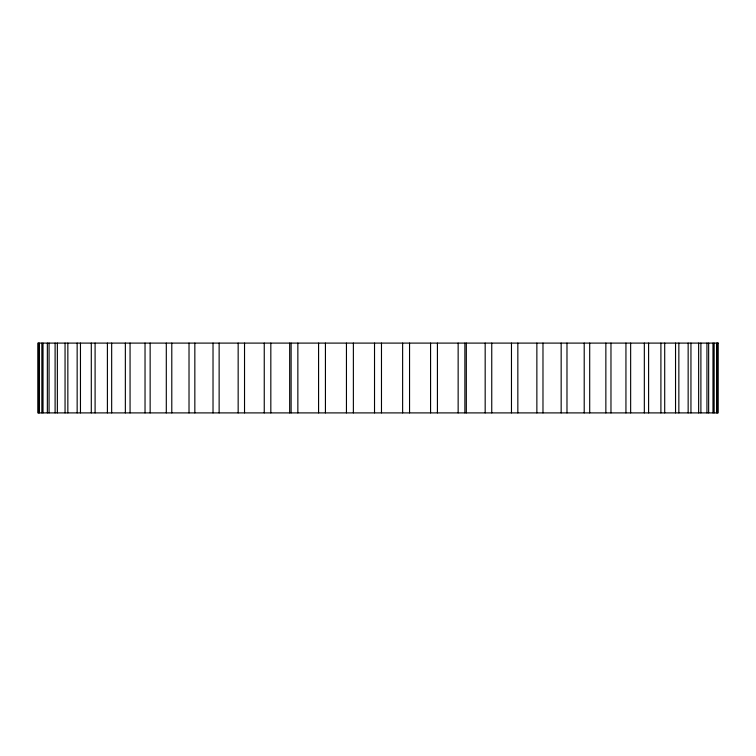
<?xml version="1.0" encoding="UTF-8"?>
<svg xmlns="http://www.w3.org/2000/svg" width="756" height="756" viewBox="0 0 756 756"><rect width="100%" height="100%" fill="white"/><g stroke="black" fill="none" stroke-linecap="round" stroke-linejoin="round"><path stroke-width="1.13" d="M717.321 343.101L717.321 412.899M716.754 343.101L716.754 412.899M714.136 343.101L714.136 412.899M712.984 343.101L712.984 412.899M708.646 343.101L708.646 412.899M706.936 343.101L706.936 412.899M700.897 343.101L700.897 412.899M698.638 343.101L698.638 412.899M690.946 343.101L690.946 412.899M688.149 343.101L688.149 412.899M678.85 343.101L678.85 412.899M675.543 343.101L675.543 412.899M664.704 343.101L664.704 412.899M660.905 343.101L660.905 412.899M648.601 343.101L648.601 412.899M644.329 343.101L644.329 412.899M630.646 343.101L630.646 412.899M625.94 343.101L625.94 412.899M610.971 343.101L610.971 412.899M605.858 343.101L605.858 412.899M589.699 343.101L589.699 412.899M584.208 343.101L584.208 412.899M566.981 343.101L566.981 412.899M561.16 343.101L561.16 412.899M542.978 343.101L542.978 412.899M536.864 343.101L536.864 412.899M517.841 343.101L517.841 412.899M511.472 343.101L511.472 412.899M491.75 343.101L491.75 412.899M485.172 343.101L485.172 412.899M466.32 343.101L466.329 412.899M464.883 343.101L464.883 412.899M458.145 343.101L458.145 412.899M437.422 343.101L437.422 412.899M430.57 343.101L430.57 412.899M409.554 343.101L409.554 412.899M402.627 343.101L402.627 412.899M381.478 343.101L381.478 412.899M374.522 343.101L374.522 412.899M353.373 343.101L353.373 412.899M346.446 343.101L346.446 412.899M325.43 343.101L325.43 412.899M318.578 343.101L318.578 412.899M297.855 343.101L297.855 412.899M291.117 343.101L291.117 412.899M289.68 343.101L289.671 412.899M270.828 343.101L270.828 412.899M264.25 343.101L264.25 412.899M244.528 343.101L244.528 412.899M238.159 343.101L238.159 412.899M219.136 343.101L219.136 412.899M213.022 343.101L213.022 412.899M194.84 343.101L194.84 412.899M189.019 343.101L189.019 412.899M171.792 343.101L171.792 412.899M166.301 343.101L166.301 412.899M150.142 343.101L150.142 412.899M145.029 343.101L145.029 412.899M130.06 343.101L130.06 412.899M125.354 343.101L125.354 412.899M111.671 343.101L111.671 412.899M107.399 343.101L107.399 412.899M95.095 343.101L95.095 412.899M91.296 343.101L91.296 412.899M80.457 343.101L80.457 412.899M77.15 343.101L77.15 412.899M67.851 343.101L67.851 412.899M65.054 343.101L65.054 412.899M57.361 343.101L57.361 412.899M55.103 343.101L55.103 412.899M49.064 343.101L49.064 412.899M47.354 343.101L47.354 412.899M43.016 343.101L43.016 412.899M41.863 343.101L41.863 412.899M39.246 343.101L39.246 412.899M38.679 343.101L38.679 412.899M718.2 343.101L37.8 343.101L37.8 412.899L718.2 412.899L718.2 343.101"/></g></svg>
